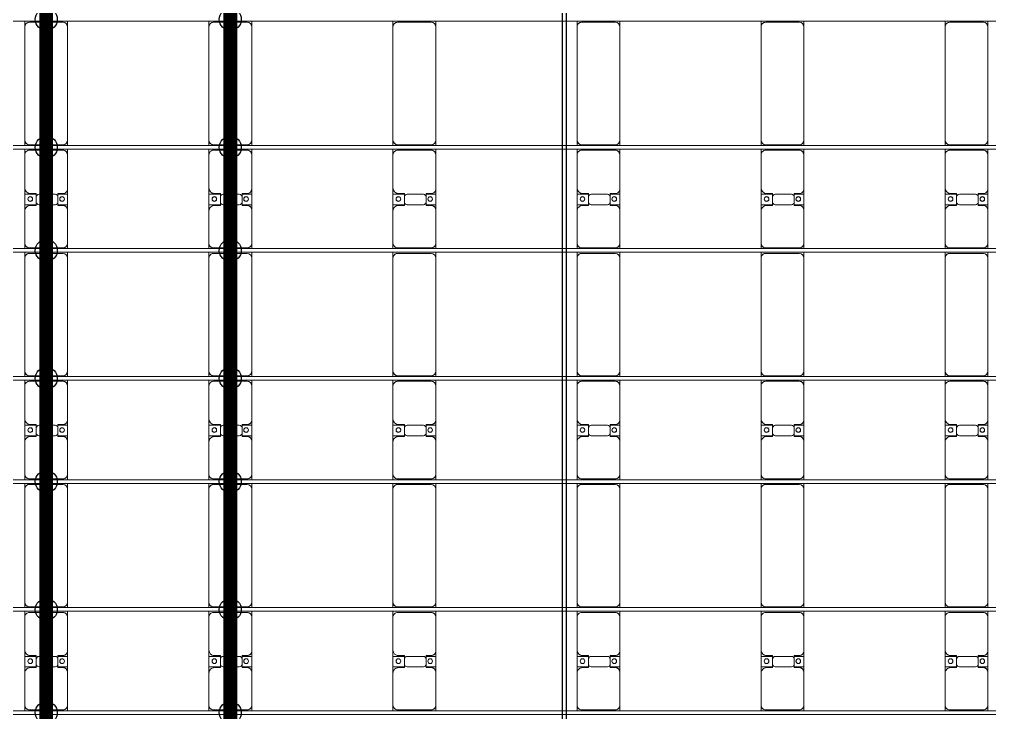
# Model space of a CAD drawing. Header units: millimetres. Extents: x -147246 to 112336, y -213734 to -86506.
# Drawn here: x -116406 to -105864, y -103235 to -95705 of the extents above; entities that cross this region are included whole.
import ezdxf

# ---------------------------------------------------------------- set-up
doc = ezdxf.new("R2010")
doc.units = ezdxf.units.MM
doc.layers.add('A-GENM', color=13, linetype='Continuous', lineweight=9)
doc.layers.add('S-BEAM', color=12, linetype='Continuous', lineweight=9)
doc.layers.add('GC-HOP 40x60 GIA CUONG', color=1, linetype='Continuous')

# ---------------------------------------------------------------- blocks, each defined once
blk = doc.blocks.new('Dai phao do pin - DẢI PHAO ĐỠ PIN-29796-BỐ TRÍ KHUNG KẾT CẤU BÈ PIN 05')
at = {"layer": 'A-GENM', "color": 7}
for p, q in [((-681, 223), (-620, 223)), ((610, 223), (-620, 223)), ((610, 223), (669, 223)), ((709, 223), (770, 223)), ((1140, 223), (770, 223)), ((1140, 223), (1312, 223)), ((1198, 223), (1370, 223)), ((1198, 118), (1198, 223)), ((1312, 223), (1312, 118)), ((1730, 223), (1370, 223)), ((1730, 223), (1789, 223)), ((1829, 223), (1890, 223)), ((3120, 223), (1890, 223)), ((3120, 223), (3179, 223)), ((3219, 223), (3280, 223)), ((3650, 223), (3280, 223)), ((3650, 223), (3822, 223)), ((3708, 223), (3880, 223)), ((3708, 118), (3708, 223)), ((3822, 223), (3822, 118)), ((4240, 223), (3880, 223)), ((4240, 223), (4299, 223)), ((4339, 223), (4400, 223)), ((5630, 223), (4400, 223)), ((5630, 223), (5689, 223)), ((5729, 223), (5790, 223)), ((6160, 223), (5790, 223)), ((6160, 223), (6332, 223)), ((6218, 223), (6386, 223)), ((6218, 118), (6218, 223)), ((6332, 223), (6332, 118)), ((6750, 223), (6390, 223)), ((6750, 223), (6809, 223)), ((-670, 173), (-670, -192)), ((660, -192), (660, 173)), ((720, 173), (720, -192)), ((1190, 118), (1190, 173)), ((1282, 118), (1190, 118)), ((1320, 118), (1228, 118)), ((1320, 173), (1320, 118)), ((1780, -192), (1780, 173)), ((1840, 173), (1840, -192)), ((3170, -192), (3170, 173)), ((3230, 173), (3230, -192)), ((3700, 118), (3700, 173)), ((3792, 118), (3700, 118)), ((3830, 118), (3738, 118)), ((3830, 173), (3830, 118)), ((4290, -192), (4290, 173)), ((4350, 173), (4350, -192)), ((5680, -192), (5680, 173)), ((5740, 173), (5740, -192)), ((6210, 118), (6210, 173)), ((6302, 118), (6210, 118)), ((6340, 118), (6248, 118)), ((6340, 173), (6340, 118)), ((6800, -192), (6800, 173)), ((1198, 88), (1198, -88)), ((1312, -88), (1312, 88)), ((3708, 88), (3708, -88)), ((3822, -88), (3822, 88)), ((6218, 88), (6218, -88)), ((6332, -88), (6332, 88)), ((1190, -182), (1190, -118)), ((1190, -118), (1282, -118)), ((1198, -242), (1198, -118)), ((1228, -118), (1320, -118)), ((1312, -118), (1312, -242)), ((1320, -118), (1320, -182)), ((3700, -182), (3700, -118)), ((3700, -118), (3792, -118)), ((3708, -242), (3708, -118)), ((3738, -118), (3830, -118)), ((3822, -118), (3822, -242)), ((3830, -118), (3830, -182)), ((6210, -182), (6210, -118)), ((6210, -118), (6302, -118)), ((6218, -242), (6218, -118)), ((6248, -118), (6340, -118)), ((6332, -118), (6332, -242)), ((6340, -118), (6340, -182)), ((-620, -242), (-681, -242)), ((-620, -242), (610, -242)), ((669, -242), (610, -242)), ((770, -242), (709, -242)), ((770, -242), (1130, -242)), ((1312, -242), (1130, -242)), ((1380, -242), (1198, -242)), ((1380, -242), (1730, -242)), ((1789, -242), (1730, -242)), ((1890, -242), (1829, -242)), ((1890, -242), (3120, -242)), ((3179, -242), (3120, -242)), ((3280, -242), (3219, -242)), ((3280, -242), (3640, -242)), ((3822, -242), (3640, -242)), ((3890, -242), (3708, -242)), ((3890, -242), (4240, -242)), ((4299, -242), (4240, -242)), ((4400, -242), (4339, -242)), ((4400, -242), (5630, -242)), ((5689, -242), (5630, -242)), ((5790, -242), (5729, -242)), ((5790, -242), (6150, -242)), ((6332, -242), (6150, -242)), ((6400, -242), (6218, -242)), ((6400, -242), (6750, -242)), ((6809, -242), (6750, -242))]:
    blk.add_line(p, q, dxfattribs=at)
for centre, radius, start, end in [((-620, 173), 50, 90, 180), ((-620, 173), 50, 90, 180), ((610, 173), 50, 0, 90), ((610, 173), 50, 45, 90), ((770, 173), 50, 90, 180), ((1140, 173), 50, 360, 90), ((1370, 173), 50, 90, 180), ((1730, 173), 50, 0, 90), ((1890, 173), 50, 90, 180), ((1890, 173), 50, 90, 180), ((3120, 173), 50, 0, 90), ((3120, 173), 50, 45, 90), ((3280, 173), 50, 90, 180), ((3650, 173), 50, 0, 90), ((3880, 173), 50, 90, 180), ((4240, 173), 50, 0, 90), ((4400, 173), 50, 90, 180), ((4400, 173), 50, 90, 180), ((5630, 173), 50, 0, 90), ((5630, 173), 50, 45, 90), ((5790, 173), 50, 90, 180), ((6160, 173), 50, 0, 90), ((6390, 173), 50, 90, 180), ((6750, 173), 50, 0, 90), ((770, 173), 50, 135, 180), ((1140, 173), 50, 360, 45), ((1228, 88), 30, 90, 180), ((1249, 162), 25, 0, 180), ((1249, 162), 25, 180, 0), ((1251, 162), 25, 0, 180), ((1251, 162), 25, 180, 360), ((1282, 88), 30, 0, 90), ((1370, 173), 50, 135, 180), ((1730, 173), 50, 0, 45), ((3280, 173), 50, 135, 180), ((3650, 173), 50, 0, 45), ((3738, 88), 30, 90, 180), ((3759, 162), 25, 0, 180), ((3759, 162), 25, 180, 0), ((3761, 162), 25, 0, 180), ((3761, 162), 25, 180, 360), ((3792, 88), 30, 0, 90), ((3880, 173), 50, 135, 180), ((4240, 173), 50, 0, 45), ((5790, 173), 50, 135, 180), ((6160, 173), 50, 0, 45), ((6248, 88), 30, 90, 180), ((6269, 162), 25, 0, 180), ((6269, 162), 25, 180, 0), ((6271, 162), 25, 0, 180), ((6271, 162), 25, 180, 360), ((6302, 88), 30, 0, 90), ((6390, 173), 50, 135, 180), ((6750, 173), 50, 0, 45), ((1228, -88), 30, 180, 270), ((1282, -88), 30, 270, 0), ((3738, -88), 30, 180, 270), ((3792, -88), 30, 270, 0), ((6248, -88), 30, 180, 270), ((6302, -88), 30, 270, 0), ((-620, -192), 50, 180, 270), ((-620, -192), 50, 180, 255), ((610, -192), 50, 270, 0), ((610, -192), 50, 270, 345), ((770, -192), 50, 180, 270), ((770, -192), 50, 180, 225), ((1130, -182), 60, 270, 360), ((1130, -182), 60, 330, 360), ((1249, -183), 25, 0, 180), ((1249, -183), 25, 180, 0), ((1251, -183), 25, 0, 180), ((1251, -183), 25, 180, 360), ((1380, -182), 60, 180, 270), ((1380, -182), 60, 180, 210), ((1730, -192), 50, 270, 360), ((1730, -192), 50, 315, 360), ((1890, -192), 50, 180, 270), ((1890, -192), 50, 180, 255), ((3120, -192), 50, 270, 0), ((3120, -192), 50, 270, 345), ((3280, -192), 50, 180, 270), ((3280, -192), 50, 180, 225), ((3640, -182), 60, 270, 360), ((3640, -182), 60, 330, 0), ((3759, -183), 25, 360, 180), ((3759, -183), 25, 180, 0), ((3761, -183), 25, 0, 180), ((3761, -183), 25, 180, 0), ((3890, -182), 60, 180, 270), ((3890, -182), 60, 180, 210), ((4240, -192), 50, 270, 0), ((4240, -192), 50, 315, 360), ((4400, -192), 50, 180, 270), ((4400, -192), 50, 180, 255), ((5630, -192), 50, 270, 0), ((5630, -192), 50, 270, 345), ((5790, -192), 50, 180, 270), ((5790, -192), 50, 180, 225), ((6150, -182), 60, 270, 360), ((6150, -182), 60, 330, 0), ((6269, -183), 25, 0, 180), ((6269, -183), 25, 180, 0), ((6271, -183), 25, 0, 180), ((6271, -183), 25, 180, 0), ((6400, -182), 60, 180, 270), ((6400, -182), 60, 180, 210), ((6750, -192), 50, 270, 0), ((6750, -192), 50, 315, 0)]:
    blk.add_arc(centre, radius, start, end, dxfattribs=at)
blk = doc.blocks.new('Dai phao do pin - DẢI PHAO ĐỠ PIN-29827-BỐ TRÍ KHUNG KẾT CẤU BÈ PIN 05')
at = {"layer": 'A-GENM', "color": 7}
for p, q in [((-681, 223), (-620, 223)), ((610, 223), (-620, 223)), ((610, 223), (669, 223)), ((709, 223), (770, 223)), ((1140, 223), (770, 223)), ((1140, 223), (1312, 223)), ((1198, 223), (1370, 223)), ((1198, 118), (1198, 223)), ((1312, 223), (1312, 118)), ((1730, 223), (1370, 223)), ((1730, 223), (1789, 223)), ((1829, 223), (1890, 223)), ((3120, 223), (1890, 223)), ((3120, 223), (3179, 223)), ((3219, 223), (3280, 223)), ((3650, 223), (3280, 223)), ((3650, 223), (3822, 223)), ((3708, 223), (3880, 223)), ((3708, 118), (3708, 223)), ((3822, 223), (3822, 118)), ((4240, 223), (3880, 223)), ((4240, 223), (4299, 223)), ((4339, 223), (4400, 223)), ((5630, 223), (4400, 223)), ((5630, 223), (5689, 223)), ((5729, 223), (5790, 223)), ((6160, 223), (5790, 223)), ((6160, 223), (6332, 223)), ((6218, 223), (6386, 223)), ((6218, 118), (6218, 223)), ((6332, 223), (6332, 118)), ((6750, 223), (6390, 223)), ((6750, 223), (6809, 223)), ((-670, 173), (-670, -192)), ((660, -192), (660, 173)), ((720, 173), (720, -192)), ((1190, 118), (1190, 173)), ((1282, 118), (1190, 118)), ((1320, 118), (1228, 118)), ((1320, 173), (1320, 118)), ((1780, -192), (1780, 173)), ((1840, 173), (1840, -192)), ((3170, -192), (3170, 173)), ((3230, 173), (3230, -192)), ((3700, 118), (3700, 173)), ((3792, 118), (3700, 118)), ((3830, 118), (3738, 118)), ((3830, 173), (3830, 118)), ((4290, -192), (4290, 173)), ((4350, 173), (4350, -192)), ((5680, -192), (5680, 173)), ((5740, 173), (5740, -192)), ((6210, 118), (6210, 173)), ((6302, 118), (6210, 118)), ((6340, 118), (6248, 118)), ((6340, 173), (6340, 118)), ((6800, -192), (6800, 173)), ((1198, 88), (1198, -88)), ((1312, -88), (1312, 88)), ((3708, 88), (3708, -88)), ((3822, -88), (3822, 88)), ((6218, 88), (6218, -88)), ((6332, -88), (6332, 88)), ((1190, -182), (1190, -118)), ((1190, -118), (1282, -118)), ((1198, -242), (1198, -118)), ((1228, -118), (1320, -118)), ((1312, -118), (1312, -242)), ((1320, -118), (1320, -182)), ((3700, -182), (3700, -118)), ((3700, -118), (3792, -118)), ((3708, -242), (3708, -118)), ((3738, -118), (3830, -118)), ((3822, -118), (3822, -242)), ((3830, -118), (3830, -182)), ((6210, -182), (6210, -118)), ((6210, -118), (6302, -118)), ((6218, -242), (6218, -118)), ((6248, -118), (6340, -118)), ((6332, -118), (6332, -242)), ((6340, -118), (6340, -182)), ((-620, -242), (-681, -242)), ((-620, -242), (610, -242)), ((669, -242), (610, -242)), ((770, -242), (709, -242)), ((770, -242), (1130, -242)), ((1312, -242), (1130, -242)), ((1380, -242), (1198, -242)), ((1380, -242), (1730, -242)), ((1789, -242), (1730, -242)), ((1890, -242), (1829, -242)), ((1890, -242), (3120, -242)), ((3179, -242), (3120, -242)), ((3280, -242), (3219, -242)), ((3280, -242), (3640, -242)), ((3822, -242), (3640, -242)), ((3890, -242), (3708, -242)), ((3890, -242), (4240, -242)), ((4299, -242), (4240, -242)), ((4400, -242), (4339, -242)), ((4400, -242), (5630, -242)), ((5689, -242), (5630, -242)), ((5790, -242), (5729, -242)), ((5790, -242), (6150, -242)), ((6332, -242), (6150, -242)), ((6400, -242), (6218, -242)), ((6400, -242), (6750, -242)), ((6809, -242), (6750, -242))]:
    blk.add_line(p, q, dxfattribs=at)
for centre, radius, start, end in [((-620, 173), 50, 90, 180), ((-620, 173), 50, 90, 180), ((610, 173), 50, 0, 90), ((610, 173), 50, 45, 90), ((770, 173), 50, 90, 180), ((1140, 173), 50, 360, 90), ((1370, 173), 50, 90, 180), ((1730, 173), 50, 0, 90), ((1890, 173), 50, 90, 180), ((1890, 173), 50, 90, 180), ((3120, 173), 50, 0, 90), ((3120, 173), 50, 45, 90), ((3280, 173), 50, 90, 180), ((3650, 173), 50, 0, 90), ((3880, 173), 50, 90, 180), ((4240, 173), 50, 0, 90), ((4400, 173), 50, 90, 180), ((4400, 173), 50, 90, 180), ((5630, 173), 50, 0, 90), ((5630, 173), 50, 45, 90), ((5790, 173), 50, 90, 180), ((6160, 173), 50, 0, 90), ((6390, 173), 50, 90, 180), ((6750, 173), 50, 0, 90), ((770, 173), 50, 135, 180), ((1140, 173), 50, 360, 45), ((1228, 88), 30, 90, 180), ((1249, 162), 25, 0, 180), ((1249, 162), 25, 180, 0), ((1251, 162), 25, 0, 180), ((1251, 162), 25, 180, 360), ((1282, 88), 30, 0, 90), ((1370, 173), 50, 135, 180), ((1730, 173), 50, 0, 45), ((3280, 173), 50, 135, 180), ((3650, 173), 50, 0, 45), ((3738, 88), 30, 90, 180), ((3759, 162), 25, 0, 180), ((3759, 162), 25, 180, 0), ((3761, 162), 25, 0, 180), ((3761, 162), 25, 180, 360), ((3792, 88), 30, 0, 90), ((3880, 173), 50, 135, 180), ((4240, 173), 50, 0, 45), ((5790, 173), 50, 135, 180), ((6160, 173), 50, 0, 45), ((6248, 88), 30, 90, 180), ((6269, 162), 25, 0, 180), ((6269, 162), 25, 180, 0), ((6271, 162), 25, 0, 180), ((6271, 162), 25, 180, 360), ((6302, 88), 30, 0, 90), ((6390, 173), 50, 135, 180), ((6750, 173), 50, 0, 45), ((1228, -88), 30, 180, 270), ((1282, -88), 30, 270, 0), ((3738, -88), 30, 180, 270), ((3792, -88), 30, 270, 0), ((6248, -88), 30, 180, 270), ((6302, -88), 30, 270, 0), ((-620, -192), 50, 180, 270), ((-620, -192), 50, 180, 255), ((610, -192), 50, 270, 0), ((610, -192), 50, 270, 345), ((770, -192), 50, 180, 270), ((770, -192), 50, 180, 225), ((1130, -182), 60, 270, 360), ((1130, -182), 60, 330, 360), ((1249, -183), 25, 0, 180), ((1249, -183), 25, 180, 0), ((1251, -183), 25, 0, 180), ((1251, -183), 25, 180, 360), ((1380, -182), 60, 180, 270), ((1380, -182), 60, 180, 210), ((1730, -192), 50, 270, 360), ((1730, -192), 50, 315, 360), ((1890, -192), 50, 180, 270), ((1890, -192), 50, 180, 255), ((3120, -192), 50, 270, 0), ((3120, -192), 50, 270, 345), ((3280, -192), 50, 180, 270), ((3280, -192), 50, 180, 225), ((3640, -182), 60, 270, 360), ((3640, -182), 60, 330, 0), ((3759, -183), 25, 360, 180), ((3759, -183), 25, 180, 0), ((3761, -183), 25, 0, 180), ((3761, -183), 25, 180, 0), ((3890, -182), 60, 180, 270), ((3890, -182), 60, 180, 210), ((4240, -192), 50, 270, 0), ((4240, -192), 50, 315, 360), ((4400, -192), 50, 180, 270), ((4400, -192), 50, 180, 255), ((5630, -192), 50, 270, 0), ((5630, -192), 50, 270, 345), ((5790, -192), 50, 180, 270), ((5790, -192), 50, 180, 225), ((6150, -182), 60, 270, 360), ((6150, -182), 60, 330, 0), ((6269, -183), 25, 0, 180), ((6269, -183), 25, 180, 0), ((6271, -183), 25, 0, 180), ((6271, -183), 25, 180, 0), ((6400, -182), 60, 180, 270), ((6400, -182), 60, 180, 210), ((6750, -192), 50, 270, 0), ((6750, -192), 50, 315, 0)]:
    blk.add_arc(centre, radius, start, end, dxfattribs=at)
blk = doc.blocks.new('Dai phao do pin - DẢI PHAO ĐỠ PIN-29858-BỐ TRÍ KHUNG KẾT CẤU BÈ PIN 05')
at = {"layer": 'A-GENM', "color": 7}
for p, q in [((-681, 223), (-620, 223)), ((610, 223), (-620, 223)), ((610, 223), (669, 223)), ((709, 223), (770, 223)), ((1140, 223), (770, 223)), ((1140, 223), (1312, 223)), ((1198, 223), (1370, 223)), ((1198, 118), (1198, 223)), ((1312, 223), (1312, 118)), ((1730, 223), (1370, 223)), ((1730, 223), (1789, 223)), ((1829, 223), (1890, 223)), ((3120, 223), (1890, 223)), ((3120, 223), (3179, 223)), ((3219, 223), (3280, 223)), ((3650, 223), (3280, 223)), ((3650, 223), (3822, 223)), ((3708, 223), (3880, 223)), ((3708, 118), (3708, 223)), ((3822, 223), (3822, 118)), ((4240, 223), (3880, 223)), ((4240, 223), (4299, 223)), ((4339, 223), (4400, 223)), ((5630, 223), (4400, 223)), ((5630, 223), (5689, 223)), ((5729, 223), (5790, 223)), ((6160, 223), (5790, 223)), ((6160, 223), (6332, 223)), ((6218, 223), (6386, 223)), ((6218, 118), (6218, 223)), ((6332, 223), (6332, 118)), ((6750, 223), (6390, 223)), ((6750, 223), (6809, 223)), ((-670, 173), (-670, -192)), ((660, -192), (660, 173)), ((720, 173), (720, -192)), ((1190, 118), (1190, 173)), ((1282, 118), (1190, 118)), ((1320, 118), (1228, 118)), ((1320, 173), (1320, 118)), ((1780, -192), (1780, 173)), ((1840, 173), (1840, -192)), ((3170, -192), (3170, 173)), ((3230, 173), (3230, -192)), ((3700, 118), (3700, 173)), ((3792, 118), (3700, 118)), ((3830, 118), (3738, 118)), ((3830, 173), (3830, 118)), ((4290, -192), (4290, 173)), ((4350, 173), (4350, -192)), ((5680, -192), (5680, 173)), ((5740, 173), (5740, -192)), ((6210, 118), (6210, 173)), ((6302, 118), (6210, 118)), ((6340, 118), (6248, 118)), ((6340, 173), (6340, 118)), ((6800, -192), (6800, 173)), ((1198, 88), (1198, -88)), ((1312, -88), (1312, 88)), ((3708, 88), (3708, -88)), ((3822, -88), (3822, 88)), ((6218, 88), (6218, -88)), ((6332, -88), (6332, 88)), ((1190, -182), (1190, -118)), ((1190, -118), (1282, -118)), ((1198, -242), (1198, -118)), ((1228, -118), (1320, -118)), ((1312, -118), (1312, -242)), ((1320, -118), (1320, -182)), ((3700, -182), (3700, -118)), ((3700, -118), (3792, -118)), ((3708, -242), (3708, -118)), ((3738, -118), (3830, -118)), ((3822, -118), (3822, -242)), ((3830, -118), (3830, -182)), ((6210, -182), (6210, -118)), ((6210, -118), (6302, -118)), ((6218, -242), (6218, -118)), ((6248, -118), (6340, -118)), ((6332, -118), (6332, -242)), ((6340, -118), (6340, -182)), ((-620, -242), (-681, -242)), ((-620, -242), (610, -242)), ((669, -242), (610, -242)), ((770, -242), (709, -242)), ((770, -242), (1130, -242)), ((1312, -242), (1130, -242)), ((1380, -242), (1198, -242)), ((1380, -242), (1730, -242)), ((1789, -242), (1730, -242)), ((1890, -242), (1829, -242)), ((1890, -242), (3120, -242)), ((3179, -242), (3120, -242)), ((3280, -242), (3219, -242)), ((3280, -242), (3640, -242)), ((3822, -242), (3640, -242)), ((3890, -242), (3708, -242)), ((3890, -242), (4240, -242)), ((4299, -242), (4240, -242)), ((4400, -242), (4339, -242)), ((4400, -242), (5630, -242)), ((5689, -242), (5630, -242)), ((5790, -242), (5729, -242)), ((5790, -242), (6150, -242)), ((6332, -242), (6150, -242)), ((6400, -242), (6218, -242)), ((6400, -242), (6750, -242)), ((6809, -242), (6750, -242))]:
    blk.add_line(p, q, dxfattribs=at)
for centre, radius, start, end in [((-620, 173), 50, 90, 180), ((-620, 173), 50, 90, 180), ((610, 173), 50, 0, 90), ((610, 173), 50, 45, 90), ((770, 173), 50, 90, 180), ((1140, 173), 50, 360, 90), ((1370, 173), 50, 90, 180), ((1730, 173), 50, 0, 90), ((1890, 173), 50, 90, 180), ((1890, 173), 50, 90, 180), ((3120, 173), 50, 0, 90), ((3120, 173), 50, 45, 90), ((3280, 173), 50, 90, 180), ((3650, 173), 50, 0, 90), ((3880, 173), 50, 90, 180), ((4240, 173), 50, 0, 90), ((4400, 173), 50, 90, 180), ((4400, 173), 50, 90, 180), ((5630, 173), 50, 0, 90), ((5630, 173), 50, 45, 90), ((5790, 173), 50, 90, 180), ((6160, 173), 50, 0, 90), ((6390, 173), 50, 90, 180), ((6750, 173), 50, 0, 90), ((770, 173), 50, 135, 180), ((1140, 173), 50, 360, 45), ((1228, 88), 30, 90, 180), ((1249, 162), 25, 0, 180), ((1249, 162), 25, 180, 0), ((1251, 162), 25, 0, 180), ((1251, 162), 25, 180, 360), ((1282, 88), 30, 0, 90), ((1370, 173), 50, 135, 180), ((1730, 173), 50, 0, 45), ((3280, 173), 50, 135, 180), ((3650, 173), 50, 0, 45), ((3738, 88), 30, 90, 180), ((3759, 162), 25, 0, 180), ((3759, 162), 25, 180, 0), ((3761, 162), 25, 0, 180), ((3761, 162), 25, 180, 360), ((3792, 88), 30, 0, 90), ((3880, 173), 50, 135, 180), ((4240, 173), 50, 0, 45), ((5790, 173), 50, 135, 180), ((6160, 173), 50, 0, 45), ((6248, 88), 30, 90, 180), ((6269, 162), 25, 0, 180), ((6269, 162), 25, 180, 0), ((6271, 162), 25, 0, 180), ((6271, 162), 25, 180, 360), ((6302, 88), 30, 0, 90), ((6390, 173), 50, 135, 180), ((6750, 173), 50, 0, 45), ((1228, -88), 30, 180, 270), ((1282, -88), 30, 270, 0), ((3738, -88), 30, 180, 270), ((3792, -88), 30, 270, 0), ((6248, -88), 30, 180, 270), ((6302, -88), 30, 270, 0), ((-620, -192), 50, 180, 270), ((-620, -192), 50, 180, 255), ((610, -192), 50, 270, 0), ((610, -192), 50, 270, 345), ((770, -192), 50, 180, 270), ((770, -192), 50, 180, 225), ((1130, -182), 60, 270, 360), ((1130, -182), 60, 330, 360), ((1249, -183), 25, 0, 180), ((1249, -183), 25, 180, 0), ((1251, -183), 25, 0, 180), ((1251, -183), 25, 180, 360), ((1380, -182), 60, 180, 270), ((1380, -182), 60, 180, 210), ((1730, -192), 50, 270, 360), ((1730, -192), 50, 315, 360), ((1890, -192), 50, 180, 270), ((1890, -192), 50, 180, 255), ((3120, -192), 50, 270, 0), ((3120, -192), 50, 270, 345), ((3280, -192), 50, 180, 270), ((3280, -192), 50, 180, 225), ((3640, -182), 60, 270, 360), ((3640, -182), 60, 330, 0), ((3759, -183), 25, 360, 180), ((3759, -183), 25, 180, 0), ((3761, -183), 25, 0, 180), ((3761, -183), 25, 180, 0), ((3890, -182), 60, 180, 270), ((3890, -182), 60, 180, 210), ((4240, -192), 50, 270, 0), ((4240, -192), 50, 315, 360), ((4400, -192), 50, 180, 270), ((4400, -192), 50, 180, 255), ((5630, -192), 50, 270, 0), ((5630, -192), 50, 270, 345), ((5790, -192), 50, 180, 270), ((5790, -192), 50, 180, 225), ((6150, -182), 60, 270, 360), ((6150, -182), 60, 330, 0), ((6269, -183), 25, 0, 180), ((6269, -183), 25, 180, 0), ((6271, -183), 25, 0, 180), ((6271, -183), 25, 180, 0), ((6400, -182), 60, 180, 270), ((6400, -182), 60, 180, 210), ((6750, -192), 50, 270, 0), ((6750, -192), 50, 315, 0)]:
    blk.add_arc(centre, radius, start, end, dxfattribs=at)
blk = doc.blocks.new('Dai phao do pin - DẢI PHAO ĐỠ PIN-29889-BỐ TRÍ KHUNG KẾT CẤU BÈ PIN 05')
at = {"layer": 'A-GENM', "color": 7}
for p, q in [((-681, 223), (-620, 223)), ((610, 223), (-620, 223)), ((610, 223), (669, 223)), ((709, 223), (770, 223)), ((1140, 223), (770, 223)), ((1140, 223), (1312, 223)), ((1198, 223), (1370, 223)), ((1198, 118), (1198, 223)), ((1312, 223), (1312, 118)), ((1730, 223), (1370, 223)), ((1730, 223), (1789, 223)), ((1829, 223), (1890, 223)), ((3120, 223), (1890, 223)), ((3120, 223), (3179, 223)), ((3219, 223), (3280, 223)), ((3650, 223), (3280, 223)), ((3650, 223), (3822, 223)), ((3708, 223), (3880, 223)), ((3708, 118), (3708, 223)), ((3822, 223), (3822, 118)), ((4240, 223), (3880, 223)), ((4240, 223), (4299, 223)), ((4339, 223), (4400, 223)), ((5630, 223), (4400, 223)), ((5630, 223), (5689, 223)), ((5729, 223), (5790, 223)), ((6160, 223), (5790, 223)), ((6160, 223), (6332, 223)), ((6218, 223), (6386, 223)), ((6218, 118), (6218, 223)), ((6332, 223), (6332, 118)), ((6750, 223), (6390, 223)), ((6750, 223), (6809, 223)), ((-670, 173), (-670, -192)), ((660, -192), (660, 173)), ((720, 173), (720, -192)), ((1190, 118), (1190, 173)), ((1282, 118), (1190, 118)), ((1320, 118), (1228, 118)), ((1320, 173), (1320, 118)), ((1780, -192), (1780, 173)), ((1840, 173), (1840, -192)), ((3170, -192), (3170, 173)), ((3230, 173), (3230, -192)), ((3700, 118), (3700, 173)), ((3792, 118), (3700, 118)), ((3830, 118), (3738, 118)), ((3830, 173), (3830, 118)), ((4290, -192), (4290, 173)), ((4350, 173), (4350, -192)), ((5680, -192), (5680, 173)), ((5740, 173), (5740, -192)), ((6210, 118), (6210, 173)), ((6302, 118), (6210, 118)), ((6340, 118), (6248, 118)), ((6340, 173), (6340, 118)), ((6800, -192), (6800, 173)), ((1198, 88), (1198, -88)), ((1312, -88), (1312, 88)), ((3708, 88), (3708, -88)), ((3822, -88), (3822, 88)), ((6218, 88), (6218, -88)), ((6332, -88), (6332, 88)), ((1190, -182), (1190, -118)), ((1190, -118), (1282, -118)), ((1198, -242), (1198, -118)), ((1228, -118), (1320, -118)), ((1312, -118), (1312, -242)), ((1320, -118), (1320, -182)), ((3700, -182), (3700, -118)), ((3700, -118), (3792, -118)), ((3708, -242), (3708, -118)), ((3738, -118), (3830, -118)), ((3822, -118), (3822, -242)), ((3830, -118), (3830, -182)), ((6210, -182), (6210, -118)), ((6210, -118), (6302, -118)), ((6218, -242), (6218, -118)), ((6248, -118), (6340, -118)), ((6332, -118), (6332, -242)), ((6340, -118), (6340, -182)), ((-620, -242), (-681, -242)), ((-620, -242), (610, -242)), ((669, -242), (610, -242)), ((770, -242), (709, -242)), ((770, -242), (1130, -242)), ((1312, -242), (1130, -242)), ((1380, -242), (1198, -242)), ((1380, -242), (1730, -242)), ((1789, -242), (1730, -242)), ((1890, -242), (1829, -242)), ((1890, -242), (3120, -242)), ((3179, -242), (3120, -242)), ((3280, -242), (3219, -242)), ((3280, -242), (3640, -242)), ((3822, -242), (3640, -242)), ((3890, -242), (3708, -242)), ((3890, -242), (4240, -242)), ((4299, -242), (4240, -242)), ((4400, -242), (4339, -242)), ((4400, -242), (5630, -242)), ((5689, -242), (5630, -242)), ((5790, -242), (5729, -242)), ((5790, -242), (6150, -242)), ((6332, -242), (6150, -242)), ((6400, -242), (6218, -242)), ((6400, -242), (6750, -242)), ((6809, -242), (6750, -242))]:
    blk.add_line(p, q, dxfattribs=at)
for centre, radius, start, end in [((-620, 173), 50, 90, 180), ((-620, 173), 50, 90, 180), ((610, 173), 50, 0, 90), ((610, 173), 50, 45, 90), ((770, 173), 50, 90, 180), ((1140, 173), 50, 360, 90), ((1370, 173), 50, 90, 180), ((1730, 173), 50, 0, 90), ((1890, 173), 50, 90, 180), ((1890, 173), 50, 90, 180), ((3120, 173), 50, 0, 90), ((3120, 173), 50, 45, 90), ((3280, 173), 50, 90, 180), ((3650, 173), 50, 0, 90), ((3880, 173), 50, 90, 180), ((4240, 173), 50, 0, 90), ((4400, 173), 50, 90, 180), ((4400, 173), 50, 90, 180), ((5630, 173), 50, 0, 90), ((5630, 173), 50, 45, 90), ((5790, 173), 50, 90, 180), ((6160, 173), 50, 0, 90), ((6390, 173), 50, 90, 180), ((6750, 173), 50, 0, 90), ((770, 173), 50, 135, 180), ((1140, 173), 50, 360, 45), ((1228, 88), 30, 90, 180), ((1249, 162), 25, 0, 180), ((1249, 162), 25, 180, 0), ((1251, 162), 25, 0, 180), ((1251, 162), 25, 180, 360), ((1282, 88), 30, 0, 90), ((1370, 173), 50, 135, 180), ((1730, 173), 50, 0, 45), ((3280, 173), 50, 135, 180), ((3650, 173), 50, 0, 45), ((3738, 88), 30, 90, 180), ((3759, 162), 25, 0, 180), ((3759, 162), 25, 180, 0), ((3761, 162), 25, 0, 180), ((3761, 162), 25, 180, 360), ((3792, 88), 30, 0, 90), ((3880, 173), 50, 135, 180), ((4240, 173), 50, 0, 45), ((5790, 173), 50, 135, 180), ((6160, 173), 50, 0, 45), ((6248, 88), 30, 90, 180), ((6269, 162), 25, 0, 180), ((6269, 162), 25, 180, 0), ((6271, 162), 25, 0, 180), ((6271, 162), 25, 180, 360), ((6302, 88), 30, 0, 90), ((6390, 173), 50, 135, 180), ((6750, 173), 50, 0, 45), ((1228, -88), 30, 180, 270), ((1282, -88), 30, 270, 0), ((3738, -88), 30, 180, 270), ((3792, -88), 30, 270, 0), ((6248, -88), 30, 180, 270), ((6302, -88), 30, 270, 0), ((-620, -192), 50, 180, 270), ((-620, -192), 50, 180, 255), ((610, -192), 50, 270, 0), ((610, -192), 50, 270, 345), ((770, -192), 50, 180, 270), ((770, -192), 50, 180, 225), ((1130, -182), 60, 270, 360), ((1130, -182), 60, 330, 360), ((1249, -183), 25, 0, 180), ((1249, -183), 25, 180, 0), ((1251, -183), 25, 0, 180), ((1251, -183), 25, 180, 360), ((1380, -182), 60, 180, 270), ((1380, -182), 60, 180, 210), ((1730, -192), 50, 270, 360), ((1730, -192), 50, 315, 360), ((1890, -192), 50, 180, 270), ((1890, -192), 50, 180, 255), ((3120, -192), 50, 270, 0), ((3120, -192), 50, 270, 345), ((3280, -192), 50, 180, 270), ((3280, -192), 50, 180, 225), ((3640, -182), 60, 270, 360), ((3640, -182), 60, 330, 0), ((3759, -183), 25, 360, 180), ((3759, -183), 25, 180, 0), ((3761, -183), 25, 0, 180), ((3761, -183), 25, 180, 0), ((3890, -182), 60, 180, 270), ((3890, -182), 60, 180, 210), ((4240, -192), 50, 270, 0), ((4240, -192), 50, 315, 360), ((4400, -192), 50, 180, 270), ((4400, -192), 50, 180, 255), ((5630, -192), 50, 270, 0), ((5630, -192), 50, 270, 345), ((5790, -192), 50, 180, 270), ((5790, -192), 50, 180, 225), ((6150, -182), 60, 270, 360), ((6150, -182), 60, 330, 0), ((6269, -183), 25, 0, 180), ((6269, -183), 25, 180, 0), ((6271, -183), 25, 0, 180), ((6271, -183), 25, 180, 0), ((6400, -182), 60, 180, 270), ((6400, -182), 60, 180, 210), ((6750, -192), 50, 270, 0), ((6750, -192), 50, 315, 0)]:
    blk.add_arc(centre, radius, start, end, dxfattribs=at)
blk = doc.blocks.new('Dai phao do pin - DẢI PHAO ĐỠ PIN-29920-BỐ TRÍ KHUNG KẾT CẤU BÈ PIN 05')
at = {"layer": 'A-GENM', "color": 7}
for p, q in [((-681, 223), (-620, 223)), ((610, 223), (-620, 223)), ((610, 223), (669, 223)), ((709, 223), (770, 223)), ((1140, 223), (770, 223)), ((1140, 223), (1312, 223)), ((1198, 223), (1370, 223)), ((1198, 118), (1198, 223)), ((1312, 223), (1312, 118)), ((1730, 223), (1370, 223)), ((1730, 223), (1789, 223)), ((1829, 223), (1890, 223)), ((3120, 223), (1890, 223)), ((3120, 223), (3179, 223)), ((3219, 223), (3280, 223)), ((3650, 223), (3280, 223)), ((3650, 223), (3822, 223)), ((3708, 223), (3880, 223)), ((3708, 118), (3708, 223)), ((3822, 223), (3822, 118)), ((4240, 223), (3880, 223)), ((4240, 223), (4299, 223)), ((4339, 223), (4400, 223)), ((5630, 223), (4400, 223)), ((5630, 223), (5689, 223)), ((5729, 223), (5790, 223)), ((6160, 223), (5790, 223)), ((6160, 223), (6332, 223)), ((6218, 223), (6386, 223)), ((6218, 118), (6218, 223)), ((6332, 223), (6332, 118)), ((6750, 223), (6390, 223)), ((6750, 223), (6809, 223)), ((-670, 173), (-670, -192)), ((660, -192), (660, 173)), ((720, 173), (720, -192)), ((1190, 118), (1190, 173)), ((1282, 118), (1190, 118)), ((1320, 118), (1228, 118)), ((1320, 173), (1320, 118)), ((1780, -192), (1780, 173)), ((1840, 173), (1840, -192)), ((3170, -192), (3170, 173)), ((3230, 173), (3230, -192)), ((3700, 118), (3700, 173)), ((3792, 118), (3700, 118)), ((3830, 118), (3738, 118)), ((3830, 173), (3830, 118)), ((4290, -192), (4290, 173)), ((4350, 173), (4350, -192)), ((5680, -192), (5680, 173)), ((5740, 173), (5740, -192)), ((6210, 118), (6210, 173)), ((6302, 118), (6210, 118)), ((6340, 118), (6248, 118)), ((6340, 173), (6340, 118)), ((6800, -192), (6800, 173)), ((1198, 88), (1198, -88)), ((1312, -88), (1312, 88)), ((3708, 88), (3708, -88)), ((3822, -88), (3822, 88)), ((6218, 88), (6218, -88)), ((6332, -88), (6332, 88)), ((1190, -182), (1190, -118)), ((1190, -118), (1282, -118)), ((1198, -242), (1198, -118)), ((1228, -118), (1320, -118)), ((1312, -118), (1312, -242)), ((1320, -118), (1320, -182)), ((3700, -182), (3700, -118)), ((3700, -118), (3792, -118)), ((3708, -242), (3708, -118)), ((3738, -118), (3830, -118)), ((3822, -118), (3822, -242)), ((3830, -118), (3830, -182)), ((6210, -182), (6210, -118)), ((6210, -118), (6302, -118)), ((6218, -242), (6218, -118)), ((6248, -118), (6340, -118)), ((6332, -118), (6332, -242)), ((6340, -118), (6340, -182)), ((-620, -242), (-681, -242)), ((-620, -242), (610, -242)), ((669, -242), (610, -242)), ((770, -242), (709, -242)), ((770, -242), (1130, -242)), ((1312, -242), (1130, -242)), ((1380, -242), (1198, -242)), ((1380, -242), (1730, -242)), ((1789, -242), (1730, -242)), ((1890, -242), (1829, -242)), ((1890, -242), (3120, -242)), ((3179, -242), (3120, -242)), ((3280, -242), (3219, -242)), ((3280, -242), (3640, -242)), ((3822, -242), (3640, -242)), ((3890, -242), (3708, -242)), ((3890, -242), (4240, -242)), ((4299, -242), (4240, -242)), ((4400, -242), (4339, -242)), ((4400, -242), (5630, -242)), ((5689, -242), (5630, -242)), ((5790, -242), (5729, -242)), ((5790, -242), (6150, -242)), ((6332, -242), (6150, -242)), ((6400, -242), (6218, -242)), ((6400, -242), (6750, -242)), ((6809, -242), (6750, -242))]:
    blk.add_line(p, q, dxfattribs=at)
for centre, radius, start, end in [((-620, 173), 50, 90, 180), ((-620, 173), 50, 90, 180), ((610, 173), 50, 0, 90), ((610, 173), 50, 45, 90), ((770, 173), 50, 90, 180), ((1140, 173), 50, 360, 90), ((1370, 173), 50, 90, 180), ((1730, 173), 50, 0, 90), ((1890, 173), 50, 90, 180), ((1890, 173), 50, 90, 180), ((3120, 173), 50, 0, 90), ((3120, 173), 50, 45, 90), ((3280, 173), 50, 90, 180), ((3650, 173), 50, 0, 90), ((3880, 173), 50, 90, 180), ((4240, 173), 50, 0, 90), ((4400, 173), 50, 90, 180), ((4400, 173), 50, 90, 180), ((5630, 173), 50, 0, 90), ((5630, 173), 50, 45, 90), ((5790, 173), 50, 90, 180), ((6160, 173), 50, 0, 90), ((6390, 173), 50, 90, 180), ((6750, 173), 50, 0, 90), ((770, 173), 50, 135, 180), ((1140, 173), 50, 360, 45), ((1228, 88), 30, 90, 180), ((1249, 162), 25, 0, 180), ((1249, 162), 25, 180, 0), ((1251, 162), 25, 0, 180), ((1251, 162), 25, 180, 360), ((1282, 88), 30, 0, 90), ((1370, 173), 50, 135, 180), ((1730, 173), 50, 0, 45), ((3280, 173), 50, 135, 180), ((3650, 173), 50, 0, 45), ((3738, 88), 30, 90, 180), ((3759, 162), 25, 0, 180), ((3759, 162), 25, 180, 0), ((3761, 162), 25, 0, 180), ((3761, 162), 25, 180, 360), ((3792, 88), 30, 0, 90), ((3880, 173), 50, 135, 180), ((4240, 173), 50, 0, 45), ((5790, 173), 50, 135, 180), ((6160, 173), 50, 0, 45), ((6248, 88), 30, 90, 180), ((6269, 162), 25, 0, 180), ((6269, 162), 25, 180, 0), ((6271, 162), 25, 0, 180), ((6271, 162), 25, 180, 360), ((6302, 88), 30, 0, 90), ((6390, 173), 50, 135, 180), ((6750, 173), 50, 0, 45), ((1228, -88), 30, 180, 270), ((1282, -88), 30, 270, 0), ((3738, -88), 30, 180, 270), ((3792, -88), 30, 270, 0), ((6248, -88), 30, 180, 270), ((6302, -88), 30, 270, 0), ((-620, -192), 50, 180, 270), ((-620, -192), 50, 180, 255), ((610, -192), 50, 270, 0), ((610, -192), 50, 270, 341.4351), ((770, -192), 50, 180, 270), ((770, -192), 50, 180, 225), ((1130, -182), 60, 270, 360), ((1130, -182), 60, 334.3486, 360), ((1249, -183), 25, 0, 180), ((1249, -183), 25, 180, 0), ((1251, -183), 25, 0, 180), ((1251, -183), 25, 180, 360), ((1380, -182), 60, 180, 270), ((1380, -182), 60, 180, 205.6508), ((1730, -192), 50, 270, 360), ((1730, -192), 50, 315, 360), ((1890, -192), 50, 180, 270), ((1890, -192), 50, 180, 255), ((3120, -192), 50, 270, 0), ((3120, -192), 50, 270, 341.4476), ((3280, -192), 50, 180, 270), ((3280, -192), 50, 180, 225), ((3640, -182), 60, 270, 360), ((3640, -182), 60, 334.359, 0), ((3759, -183), 25, 360, 180), ((3759, -183), 25, 180, 0), ((3761, -183), 25, 0, 180), ((3761, -183), 25, 180, 0), ((3890, -182), 60, 180, 270), ((3890, -182), 60, 180, 205.6404), ((4240, -192), 50, 270, 0), ((4240, -192), 50, 315, 360), ((4400, -192), 50, 180, 270), ((4400, -192), 50, 180, 255), ((5630, -192), 50, 270, 0), ((5630, -192), 50, 270, 341.4601), ((5790, -192), 50, 180, 270), ((5790, -192), 50, 180, 225), ((6150, -182), 60, 270, 360), ((6150, -182), 60, 334.3694, 0), ((6269, -183), 25, 0, 180), ((6269, -183), 25, 180, 0), ((6271, -183), 25, 0, 180), ((6271, -183), 25, 180, 0), ((6400, -182), 60, 180, 270), ((6400, -182), 60, 180, 205.63), ((6750, -192), 50, 270, 0), ((6750, -192), 50, 315, 0)]:
    blk.add_arc(centre, radius, start, end, dxfattribs=at)
blk = doc.blocks.new('Dai phao do pin - DẢI PHAO ĐỠ PIN-29951-BỐ TRÍ KHUNG KẾT CẤU BÈ PIN 05')
at = {"layer": 'A-GENM', "color": 7}
for p, q in [((-681, 223), (-620, 223)), ((610, 223), (-620, 223)), ((610, 223), (669, 223)), ((709, 223), (770, 223)), ((1140, 223), (770, 223)), ((1140, 223), (1312, 223)), ((1198, 223), (1370, 223)), ((1198, 118), (1198, 223)), ((1312, 223), (1312, 118)), ((1730, 223), (1370, 223)), ((1730, 223), (1789, 223)), ((1829, 223), (1890, 223)), ((3120, 223), (1890, 223)), ((3120, 223), (3179, 223)), ((3219, 223), (3280, 223)), ((3650, 223), (3280, 223)), ((3650, 223), (3822, 223)), ((3708, 223), (3880, 223)), ((3708, 118), (3708, 223)), ((3822, 223), (3822, 118)), ((4240, 223), (3880, 223)), ((4240, 223), (4299, 223)), ((4339, 223), (4400, 223)), ((5630, 223), (4400, 223)), ((5630, 223), (5689, 223)), ((5729, 223), (5790, 223)), ((6160, 223), (5790, 223)), ((6160, 223), (6332, 223)), ((6218, 223), (6386, 223)), ((6218, 118), (6218, 223)), ((6332, 223), (6332, 118)), ((6750, 223), (6390, 223)), ((6750, 223), (6809, 223)), ((-670, 173), (-670, -192)), ((660, -192), (660, 173)), ((720, 173), (720, -192)), ((1190, 118), (1190, 173)), ((1282, 118), (1190, 118)), ((1320, 118), (1228, 118)), ((1320, 173), (1320, 118)), ((1780, -192), (1780, 173)), ((1840, 173), (1840, -192)), ((3170, -192), (3170, 173)), ((3230, 173), (3230, -192)), ((3700, 118), (3700, 173)), ((3792, 118), (3700, 118)), ((3830, 118), (3738, 118)), ((3830, 173), (3830, 118)), ((4290, -192), (4290, 173)), ((4350, 173), (4350, -192)), ((5680, -192), (5680, 173)), ((5740, 173), (5740, -192)), ((6210, 118), (6210, 173)), ((6302, 118), (6210, 118)), ((6340, 118), (6248, 118)), ((6340, 173), (6340, 118)), ((6800, -192), (6800, 173)), ((1198, 88), (1198, -88)), ((1312, -88), (1312, 88)), ((3708, 88), (3708, -88)), ((3822, -88), (3822, 88)), ((6218, 88), (6218, -88)), ((6332, -88), (6332, 88)), ((1190, -182), (1190, -118)), ((1190, -118), (1282, -118)), ((1198, -242), (1198, -118)), ((1228, -118), (1320, -118)), ((1312, -118), (1312, -242)), ((1320, -118), (1320, -182)), ((3700, -182), (3700, -118)), ((3700, -118), (3792, -118)), ((3708, -242), (3708, -118)), ((3738, -118), (3830, -118)), ((3822, -118), (3822, -242)), ((3830, -118), (3830, -182)), ((6210, -182), (6210, -118)), ((6210, -118), (6302, -118)), ((6218, -242), (6218, -118)), ((6248, -118), (6340, -118)), ((6332, -118), (6332, -242)), ((6340, -118), (6340, -182)), ((-620, -242), (-681, -242)), ((-620, -242), (610, -242)), ((669, -242), (610, -242)), ((770, -242), (709, -242)), ((770, -242), (1130, -242)), ((1312, -242), (1130, -242)), ((1380, -242), (1198, -242)), ((1380, -242), (1730, -242)), ((1789, -242), (1730, -242)), ((1890, -242), (1829, -242)), ((1890, -242), (3120, -242)), ((3179, -242), (3120, -242)), ((3280, -242), (3219, -242)), ((3280, -242), (3640, -242)), ((3822, -242), (3640, -242)), ((3890, -242), (3708, -242)), ((3890, -242), (4240, -242)), ((4299, -242), (4240, -242)), ((4400, -242), (4339, -242)), ((4400, -242), (5630, -242)), ((5689, -242), (5630, -242)), ((5790, -242), (5729, -242)), ((5790, -242), (6150, -242)), ((6332, -242), (6150, -242)), ((6400, -242), (6218, -242)), ((6400, -242), (6750, -242)), ((6809, -242), (6750, -242))]:
    blk.add_line(p, q, dxfattribs=at)
for centre, radius, start, end in [((-620, 173), 50, 90, 180), ((-620, 173), 50, 90, 180), ((610, 173), 50, 0, 90), ((610, 173), 50, 45, 90), ((770, 173), 50, 90, 180), ((1140, 173), 50, 360, 90), ((1370, 173), 50, 90, 180), ((1730, 173), 50, 0, 90), ((1890, 173), 50, 90, 180), ((1890, 173), 50, 90, 180), ((3120, 173), 50, 0, 90), ((3120, 173), 50, 45, 90), ((3280, 173), 50, 90, 180), ((3650, 173), 50, 0, 90), ((3880, 173), 50, 90, 180), ((4240, 173), 50, 0, 90), ((4400, 173), 50, 90, 180), ((4400, 173), 50, 90, 180), ((5630, 173), 50, 0, 90), ((5630, 173), 50, 45, 90), ((5790, 173), 50, 90, 180), ((6160, 173), 50, 0, 90), ((6390, 173), 50, 90, 180), ((6750, 173), 50, 0, 90), ((770, 173), 50, 135, 180), ((1140, 173), 50, 360, 45), ((1228, 88), 30, 90, 180), ((1249, 162), 25, 0, 180), ((1249, 162), 25, 180, 0), ((1251, 162), 25, 0, 180), ((1251, 162), 25, 180, 360), ((1282, 88), 30, 0, 90), ((1370, 173), 50, 135, 180), ((1730, 173), 50, 0, 45), ((3280, 173), 50, 135, 180), ((3650, 173), 50, 0, 45), ((3738, 88), 30, 90, 180), ((3759, 162), 25, 0, 180), ((3759, 162), 25, 180, 0), ((3761, 162), 25, 0, 180), ((3761, 162), 25, 180, 360), ((3792, 88), 30, 0, 90), ((3880, 173), 50, 135, 180), ((4240, 173), 50, 0, 45), ((5790, 173), 50, 135, 180), ((6160, 173), 50, 0, 45), ((6248, 88), 30, 90, 180), ((6269, 162), 25, 0, 180), ((6269, 162), 25, 180, 0), ((6271, 162), 25, 0, 180), ((6271, 162), 25, 180, 360), ((6302, 88), 30, 0, 90), ((6390, 173), 50, 135, 180), ((6750, 173), 50, 0, 45), ((1228, -88), 30, 180, 270), ((1282, -88), 30, 270, 0), ((3738, -88), 30, 180, 270), ((3792, -88), 30, 270, 0), ((6248, -88), 30, 180, 270), ((6302, -88), 30, 270, 0), ((-620, -192), 50, 180, 270), ((-620, -192), 50, 180, 255), ((610, -192), 50, 270, 0), ((610, -192), 50, 270, 345), ((770, -192), 50, 180, 270), ((770, -192), 50, 180, 225), ((1130, -182), 60, 270, 360), ((1130, -182), 60, 330, 360), ((1249, -183), 25, 0, 180), ((1249, -183), 25, 180, 0), ((1251, -183), 25, 0, 180), ((1251, -183), 25, 180, 360), ((1380, -182), 60, 180, 270), ((1380, -182), 60, 180, 210), ((1730, -192), 50, 270, 360), ((1730, -192), 50, 315, 360), ((1890, -192), 50, 180, 270), ((1890, -192), 50, 180, 255), ((3120, -192), 50, 270, 0), ((3120, -192), 50, 270, 345), ((3280, -192), 50, 180, 270), ((3280, -192), 50, 180, 225), ((3640, -182), 60, 270, 360), ((3640, -182), 60, 330, 0), ((3759, -183), 25, 360, 180), ((3759, -183), 25, 180, 0), ((3761, -183), 25, 0, 180), ((3761, -183), 25, 180, 0), ((3890, -182), 60, 180, 270), ((3890, -182), 60, 180, 210), ((4240, -192), 50, 270, 0), ((4240, -192), 50, 315, 360), ((4400, -192), 50, 180, 270), ((4400, -192), 50, 180, 255), ((5630, -192), 50, 270, 0), ((5630, -192), 50, 270, 345), ((5790, -192), 50, 180, 270), ((5790, -192), 50, 180, 225), ((6150, -182), 60, 270, 360), ((6150, -182), 60, 330, 0), ((6269, -183), 25, 0, 180), ((6269, -183), 25, 180, 0), ((6271, -183), 25, 0, 180), ((6271, -183), 25, 180, 0), ((6400, -182), 60, 180, 270), ((6400, -182), 60, 180, 210), ((6750, -192), 50, 270, 0), ((6750, -192), 50, 315, 0)]:
    blk.add_arc(centre, radius, start, end, dxfattribs=at)
blk = doc.blocks.new('Dầm C52 - Dầm C52-18761-BỐ TRÍ KHUNG KẾT CẤU BÈ PIN 05')
at = {"layer": 'S-BEAM', "color": 1}
blk.add_line((-74474, 20), (74474, 20), dxfattribs=at)
blk = doc.blocks.new('Dầm C52 - Dầm C52-18762-BỐ TRÍ KHUNG KẾT CẤU BÈ PIN 05')
at = {"layer": 'S-BEAM', "color": 1}
for p, q in [((-74474, 20), (74474, 20)), ((74474, -20), (-74474, -20))]:
    blk.add_line(p, q, dxfattribs=at)
blk = doc.blocks.new('Dầm C52 - Dầm C52-18763-BỐ TRÍ KHUNG KẾT CẤU BÈ PIN 05')
at = {"layer": 'S-BEAM', "color": 1}
for p, q in [((-74474, 20), (74474, 20)), ((74474, -20), (-74474, -20))]:
    blk.add_line(p, q, dxfattribs=at)
blk = doc.blocks.new('Dầm C52 - Dầm C52-18764-BỐ TRÍ KHUNG KẾT CẤU BÈ PIN 05')
at = {"layer": 'S-BEAM', "color": 1}
for p, q in [((-74474, 20), (74474, 20)), ((74474, -20), (-74474, -20))]:
    blk.add_line(p, q, dxfattribs=at)
blk = doc.blocks.new('Dầm C52 - Hộp 40x60-38180-BỐ TRÍ KHUNG KẾT CẤU BÈ PIN 05')
at = {"layer": 'S-BEAM', "color": 3, "lineweight": 25}
for p, q in [((-38420, 20), (38420, 20)), ((38420, -20), (-38420, -20))]:
    blk.add_line(p, q, dxfattribs=at)
blk = doc.blocks.new('HOBANMONG_BEPIN 5_rvt-1-BỐ TRÍ KHUNG KẾT CẤU BÈ PIN 05')
at = {"layer": 'A-GENM', "color": 3, "lineweight": 25, "rotation": 269.9997710125194}
for name, p in [('Dai phao do pin - DẢI PHAO ĐỠ PIN-29796-BỐ TRÍ KHUNG KẾT CẤU BÈ PIN 05', (-116105, -96406)), ('Dai phao do pin - DẢI PHAO ĐỠ PIN-29827-BỐ TRÍ KHUNG KẾT CẤU BÈ PIN 05', (-114105, -96406)), ('Dai phao do pin - DẢI PHAO ĐỠ PIN-29858-BỐ TRÍ KHUNG KẾT CẤU BÈ PIN 05', (-112105, -96406)), ('Dai phao do pin - DẢI PHAO ĐỠ PIN-29889-BỐ TRÍ KHUNG KẾT CẤU BÈ PIN 05', (-110105, -96406)), ('Dai phao do pin - DẢI PHAO ĐỠ PIN-29920-BỐ TRÍ KHUNG KẾT CẤU BÈ PIN 05', (-108105, -96406)), ('Dai phao do pin - DẢI PHAO ĐỠ PIN-29951-BỐ TRÍ KHUNG KẾT CẤU BÈ PIN 05', (-106105, -96406))]:
    blk.add_blockref(name, p, dxfattribs=at)
at = {"layer": 'S-BEAM', "color": 3, "lineweight": 25}
for name, p, rotation in [('Dầm C52 - Hộp 40x60-38180-BỐ TRÍ KHUNG KẾT CẤU BÈ PIN 05', (-110486, -130974), 269.9997710125197), ('Dầm C52 - Dầm C52-18761-BỐ TRÍ KHUNG KẾT CẤU BÈ PIN 05', (-66080, -95705), 179.9997710135151), ('Dầm C52 - Dầm C52-18762-BỐ TRÍ KHUNG KẾT CẤU BÈ PIN 05', (-66080, -97095), 179.9997710135151), ('Dầm C52 - Dầm C52-18762-BỐ TRÍ KHUNG KẾT CẤU BÈ PIN 05', (-66080, -98215), 179.9997710135151), ('Dầm C52 - Dầm C52-18763-BỐ TRÍ KHUNG KẾT CẤU BÈ PIN 05', (-66080, -99605), 179.9997710135151), ('Dầm C52 - Dầm C52-18763-BỐ TRÍ KHUNG KẾT CẤU BÈ PIN 05', (-66080, -100725), 179.9997710135151), ('Dầm C52 - Dầm C52-18764-BỐ TRÍ KHUNG KẾT CẤU BÈ PIN 05', (-66080, -102115), 179.9997710135151), ('Dầm C52 - Dầm C52-18764-BỐ TRÍ KHUNG KẾT CẤU BÈ PIN 05', (-66080, -103235), 179.9997710135151)]:
    blk.add_blockref(name, p, dxfattribs=dict(at, rotation=rotation))

msp = doc.modelspace()

# ---------------------------------------------------------------- linework, layer by layer
at = {"layer": 'GC-HOP 40x60 GIA CUONG', "const_width": 150}
for points in [[(-116115, -108066), (-116115, -93066)], [(-114115, -108066), (-114115, -93066)]]:
    msp.add_lwpolyline(points, dxfattribs=at)
at = {"layer": 'GC-HOP 40x60 GIA CUONG'}
for centre in [(-116115, -95705), (-114115, -95705), (-116115, -97095), (-114115, -97095), (-116115, -98215), (-114115, -98215), (-116115, -99605), (-114115, -99605), (-116115, -100725), (-114115, -100725), (-116115, -102115), (-114115, -102115), (-116115, -103235), (-114115, -103235)]:
    msp.add_circle(centre, 120, dxfattribs=at)

# ---------------------------------------------------------------- block references
at = {"lineweight": 5}
msp.add_blockref('HOBANMONG_BEPIN 5_rvt-1-BỐ TRÍ KHUNG KẾT CẤU BÈ PIN 05', (0, 0), dxfattribs=at)

doc.saveas('drawing.dxf')
